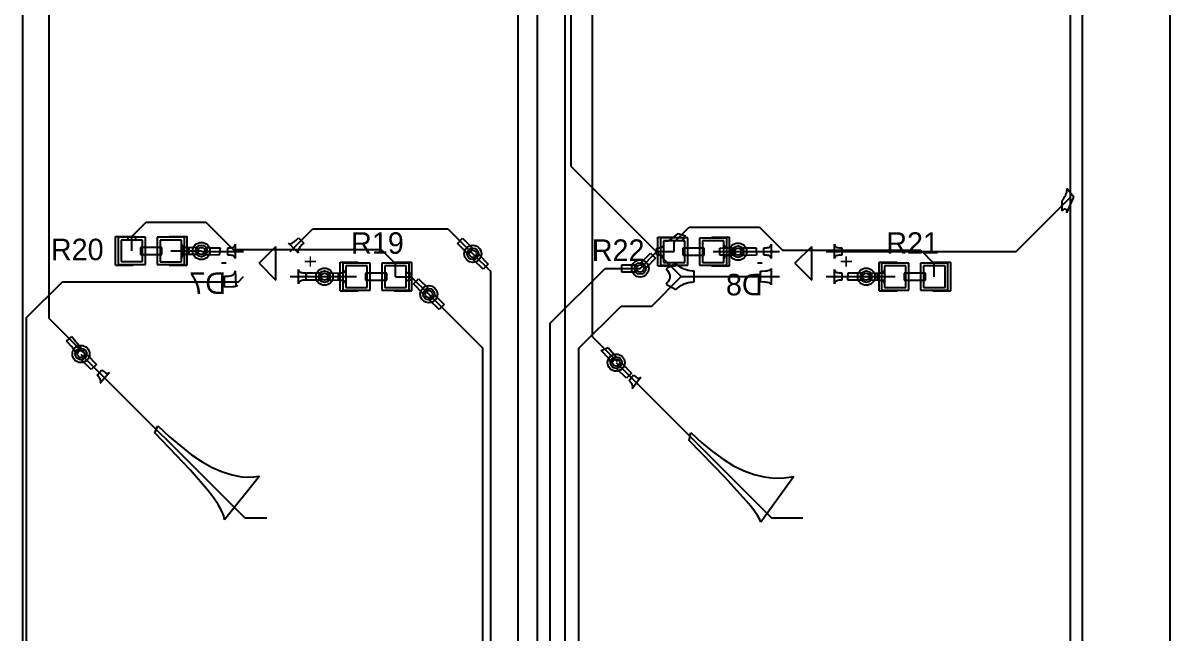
# Model space of a CAD drawing. Extents: x 44 to 130, y 28 to 128.
# Drawn here: x 89.78 to 130.45, y 83.11 to 104.74 of the extents above; entities that cross this region are included whole.
import ezdxf

# ---------------------------------------------------------------- set-up
doc = ezdxf.new("R2010")
doc.units = 0
doc.layers.get('0').update_dxf_attribs({"linetype": 'CONTINUOUS'})
for name, color, linetype in [('BOTTOMLAYER', 5, 'CONTINUOUS'), ('BOTTOMOVERLAY', 54, 'CONTINUOUS'), ('BOTTOMSOLDER', 6, 'CONTINUOUS'), ('KEEPOUTLAYER', 6, 'CONTINUOUS'), ('MULTILAYER', 9, 'CONTINUOUS'), ('TOPLAYER', 1, 'CONTINUOUS'), ('TOPOVERLAY', 2, 'CONTINUOUS'), ('TOPPASTE', 8, 'CONTINUOUS'), ('TOPSOLDER', 216, 'CONTINUOUS')]:
    doc.layers.add(name, color=color, linetype=linetype)

# ---------------------------------------------------------------- blocks, each defined once
blk = doc.blocks.new('LED_B_17')
at = {"layer": 'BOTTOMOVERLAY'}
for p, q in [((0.0254, 0.2794), (-0.5715, -0.3175)), ((0.0254, 0.2794), (0.6223, -0.3175)), ((-0.5715, -0.3175), (0.6223, -0.3175))]:
    blk.add_line(p, q, dxfattribs=at)
at = {"layer": 'BOTTOMOVERLAY', "text_generation_flag": 2}
for s, rotation, p in [('-', 90, (0.254, 1.651)), ('+', 180, (-0.127, -1.27))]:
    blk.add_text(s, height=0.5588, rotation=rotation, dxfattribs=at).set_placement(p)
blk = doc.blocks.new('LED_B_18')
at = {"layer": 'BOTTOMOVERLAY'}
for p, q in [((0.0254, 0.2794), (-0.5715, -0.3175)), ((0.0254, 0.2794), (0.6223, -0.3175)), ((-0.5715, -0.3175), (0.6223, -0.3175))]:
    blk.add_line(p, q, dxfattribs=at)
at = {"layer": 'BOTTOMOVERLAY', "text_generation_flag": 2}
for s, rotation, p in [('-', 90, (0.254, 1.651)), ('+', 180, (-0.127, -1.27))]:
    blk.add_text(s, height=0.5588, rotation=rotation, dxfattribs=at).set_placement(p)
blk = doc.blocks.new('0603__68')
at = {"layer": 'TOPLAYER'}
for p, q in [((-1.0668, 0.381), (-1.0668, -0.381)), ((-0.3048, 0.381), (-1.0668, 0.381)), ((-0.3048, -0.381), (-0.3048, 0.381)), ((0.3175, 0.379374), (0.3175, -0.382626)), ((1.0795, 0.379374), (0.3175, 0.379374)), ((1.0795, -0.382626), (1.0795, 0.379374)), ((-1.0668, -0.381), (-0.3048, -0.381)), ((0.3175, -0.382626), (1.0795, -0.382626))]:
    blk.add_line(p, q, dxfattribs=at)
for centre in [(-0.6858, 0), (0.6985, -0.001626)]:
    blk.add_circle(centre, 0, dxfattribs=at)
at = {"layer": 'TOPOVERLAY'}
for p, q in [((-0.635, 0.506374), (-1.27, 0.506374)), ((-1.27, 0.506374), (-1.27, -0.509626)), ((1.27, 0.506374), (0.635, 0.506374)), ((1.27, 0.506374), (1.27, -0.509626)), ((-0.380347, 0.125204), (-0.380347, -0.128796)), ((0.381653, 0.125204), (-0.380347, 0.125204)), ((0.381653, -0.128796), (0.381653, 0.125204)), ((-0.380347, -0.128796), (0.381653, -0.128796)), ((-0.635, -0.509626), (-1.27, -0.509626)), ((1.27, -0.509626), (0.635, -0.509626))]:
    blk.add_line(p, q, dxfattribs=at)
at = {"layer": 'TOPPASTE'}
for p, q in [((-1.0668, 0.381), (-1.0668, -0.381)), ((-0.3048, 0.381), (-1.0668, 0.381)), ((-0.3048, -0.381), (-0.3048, 0.381)), ((0.3175, 0.379374), (0.3175, -0.382626)), ((1.0795, 0.379374), (0.3175, 0.379374)), ((1.0795, -0.382626), (1.0795, 0.379374)), ((-1.0668, -0.381), (-0.3048, -0.381)), ((0.3175, -0.382626), (1.0795, -0.382626))]:
    blk.add_line(p, q, dxfattribs=at)
for centre in [(-0.6858, 0), (0.6985, -0.001626)]:
    blk.add_circle(centre, 0, dxfattribs=at)
at = {"layer": 'TOPSOLDER'}
for p, q in [((-1.1684, 0.4826), (-1.1684, -0.4826)), ((-0.2032, 0.4826), (-1.1684, 0.4826)), ((-0.2032, -0.4826), (-0.2032, 0.4826)), ((0.2159, 0.480974), (0.2159, -0.484226)), ((1.1811, 0.480974), (0.2159, 0.480974)), ((1.1811, -0.484226), (1.1811, 0.480974)), ((-1.1684, -0.4826), (-0.2032, -0.4826)), ((0.2159, -0.484226), (1.1811, -0.484226))]:
    blk.add_line(p, q, dxfattribs=at)
for centre in [(-0.6858, 0), (0.6985, -0.001626)]:
    blk.add_circle(centre, 0, dxfattribs=at)
blk = doc.blocks.new('0603__69')
at = {"layer": 'TOPLAYER'}
for p, q in [((-1.0668, 0.381), (-1.0668, -0.381)), ((-0.3048, 0.381), (-1.0668, 0.381)), ((-0.3048, -0.381), (-0.3048, 0.381)), ((0.3175, 0.379374), (0.3175, -0.382626)), ((1.0795, 0.379374), (0.3175, 0.379374)), ((1.0795, -0.382626), (1.0795, 0.379374)), ((-1.0668, -0.381), (-0.3048, -0.381)), ((0.3175, -0.382626), (1.0795, -0.382626))]:
    blk.add_line(p, q, dxfattribs=at)
for centre in [(-0.6858, 0), (0.6985, -0.001626)]:
    blk.add_circle(centre, 0, dxfattribs=at)
at = {"layer": 'TOPOVERLAY'}
for p, q in [((-1.27, 0.506374), (-0.635, 0.506374)), ((-1.27, -0.509626), (-1.27, 0.506374)), ((0.635, 0.506374), (1.27, 0.506374)), ((1.27, -0.509626), (1.27, 0.506374)), ((-0.380378, 0.125174), (-0.380378, -0.128826)), ((0.381622, 0.125174), (-0.380378, 0.125174)), ((0.381622, -0.128826), (0.381622, 0.125174)), ((-0.380378, -0.128826), (0.381622, -0.128826)), ((-1.27, -0.509626), (-0.635, -0.509626)), ((0.635, -0.509626), (1.27, -0.509626))]:
    blk.add_line(p, q, dxfattribs=at)
at = {"layer": 'TOPPASTE'}
for p, q in [((-1.0668, 0.381), (-1.0668, -0.381)), ((-0.3048, 0.381), (-1.0668, 0.381)), ((-0.3048, -0.381), (-0.3048, 0.381)), ((0.3175, 0.379374), (0.3175, -0.382626)), ((1.0795, 0.379374), (0.3175, 0.379374)), ((1.0795, -0.382626), (1.0795, 0.379374)), ((-1.0668, -0.381), (-0.3048, -0.381)), ((0.3175, -0.382626), (1.0795, -0.382626))]:
    blk.add_line(p, q, dxfattribs=at)
for centre in [(-0.6858, 0), (0.6985, -0.001626)]:
    blk.add_circle(centre, 0, dxfattribs=at)
at = {"layer": 'TOPSOLDER'}
for p, q in [((-1.1684, 0.4826), (-1.1684, -0.4826)), ((-0.2032, 0.4826), (-1.1684, 0.4826)), ((-0.2032, -0.4826), (-0.2032, 0.4826)), ((0.2159, 0.480974), (0.2159, -0.484226)), ((1.1811, 0.480974), (0.2159, 0.480974)), ((1.1811, -0.484226), (1.1811, 0.480974)), ((-1.1684, -0.4826), (-0.2032, -0.4826)), ((0.2159, -0.484226), (1.1811, -0.484226))]:
    blk.add_line(p, q, dxfattribs=at)
for centre in [(-0.6858, 0), (0.6985, -0.001626)]:
    blk.add_circle(centre, 0, dxfattribs=at)
blk = doc.blocks.new('0603__70')
at = {"layer": 'TOPLAYER'}
for p, q in [((-1.0668, 0.381), (-1.0668, -0.381)), ((-0.3048, 0.381), (-1.0668, 0.381)), ((-0.3048, -0.381), (-0.3048, 0.381)), ((0.3175, 0.379374), (0.3175, -0.382626)), ((1.0795, 0.379374), (0.3175, 0.379374)), ((1.0795, -0.382626), (1.0795, 0.379374)), ((-1.0668, -0.381), (-0.3048, -0.381)), ((0.3175, -0.382626), (1.0795, -0.382626))]:
    blk.add_line(p, q, dxfattribs=at)
for centre in [(-0.6858, 0), (0.6985, -0.001626)]:
    blk.add_circle(centre, 0, dxfattribs=at)
at = {"layer": 'TOPOVERLAY'}
for p, q in [((-0.635, 0.506374), (-1.27, 0.506374)), ((-1.27, 0.506374), (-1.27, -0.509626)), ((1.27, 0.506374), (0.635, 0.506374)), ((1.27, 0.506374), (1.27, -0.509626)), ((-0.380383, 0.125377), (-0.380383, -0.128623)), ((0.381617, 0.125377), (-0.380383, 0.125377)), ((0.381617, -0.128623), (0.381617, 0.125377)), ((-0.380383, -0.128623), (0.381617, -0.128623)), ((-0.635, -0.509626), (-1.27, -0.509626)), ((1.27, -0.509626), (0.635, -0.509626))]:
    blk.add_line(p, q, dxfattribs=at)
at = {"layer": 'TOPPASTE'}
for p, q in [((-1.0668, 0.381), (-1.0668, -0.381)), ((-0.3048, 0.381), (-1.0668, 0.381)), ((-0.3048, -0.381), (-0.3048, 0.381)), ((0.3175, 0.379374), (0.3175, -0.382626)), ((1.0795, 0.379374), (0.3175, 0.379374)), ((1.0795, -0.382626), (1.0795, 0.379374)), ((-1.0668, -0.381), (-0.3048, -0.381)), ((0.3175, -0.382626), (1.0795, -0.382626))]:
    blk.add_line(p, q, dxfattribs=at)
for centre in [(-0.6858, 0), (0.6985, -0.001626)]:
    blk.add_circle(centre, 0, dxfattribs=at)
at = {"layer": 'TOPSOLDER'}
for p, q in [((-1.1684, 0.4826), (-1.1684, -0.4826)), ((-0.2032, 0.4826), (-1.1684, 0.4826)), ((-0.2032, -0.4826), (-0.2032, 0.4826)), ((0.2159, 0.480974), (0.2159, -0.484226)), ((1.1811, 0.480974), (0.2159, 0.480974)), ((1.1811, -0.484226), (1.1811, 0.480974)), ((-1.1684, -0.4826), (-0.2032, -0.4826)), ((0.2159, -0.484226), (1.1811, -0.484226))]:
    blk.add_line(p, q, dxfattribs=at)
for centre in [(-0.6858, 0), (0.6985, -0.001626)]:
    blk.add_circle(centre, 0, dxfattribs=at)
blk = doc.blocks.new('0603__71')
at = {"layer": 'TOPLAYER'}
for p, q in [((-1.0668, 0.381), (-1.0668, -0.381)), ((-0.3048, 0.381), (-1.0668, 0.381)), ((-0.3048, -0.381), (-0.3048, 0.381)), ((0.3175, 0.379374), (0.3175, -0.382626)), ((1.0795, 0.379374), (0.3175, 0.379374)), ((1.0795, -0.382626), (1.0795, 0.379374)), ((-1.0668, -0.381), (-0.3048, -0.381)), ((0.3175, -0.382626), (1.0795, -0.382626))]:
    blk.add_line(p, q, dxfattribs=at)
for centre in [(-0.6858, 0), (0.6985, -0.001626)]:
    blk.add_circle(centre, 0, dxfattribs=at)
at = {"layer": 'TOPOVERLAY'}
for p, q in [((-1.27, 0.506374), (-0.635, 0.506374)), ((-1.27, -0.509626), (-1.27, 0.506374)), ((0.635, 0.506374), (1.27, 0.506374)), ((1.27, -0.509626), (1.27, 0.506374)), ((-0.380078, 0.125296), (-0.380078, -0.128704)), ((0.381922, 0.125296), (-0.380078, 0.125296)), ((0.381922, -0.128704), (0.381922, 0.125296)), ((-0.380078, -0.128704), (0.381922, -0.128704)), ((-1.27, -0.509626), (-0.635, -0.509626)), ((0.635, -0.509626), (1.27, -0.509626))]:
    blk.add_line(p, q, dxfattribs=at)
at = {"layer": 'TOPPASTE'}
for p, q in [((-1.0668, 0.381), (-1.0668, -0.381)), ((-0.3048, 0.381), (-1.0668, 0.381)), ((-0.3048, -0.381), (-0.3048, 0.381)), ((0.3175, 0.379374), (0.3175, -0.382626)), ((1.0795, 0.379374), (0.3175, 0.379374)), ((1.0795, -0.382626), (1.0795, 0.379374)), ((-1.0668, -0.381), (-0.3048, -0.381)), ((0.3175, -0.382626), (1.0795, -0.382626))]:
    blk.add_line(p, q, dxfattribs=at)
for centre in [(-0.6858, 0), (0.6985, -0.001626)]:
    blk.add_circle(centre, 0, dxfattribs=at)
at = {"layer": 'TOPSOLDER'}
for p, q in [((-1.1684, 0.4826), (-1.1684, -0.4826)), ((-0.2032, 0.4826), (-1.1684, 0.4826)), ((-0.2032, -0.4826), (-0.2032, 0.4826)), ((0.2159, 0.480974), (0.2159, -0.484226)), ((1.1811, 0.480974), (0.2159, 0.480974)), ((1.1811, -0.484226), (1.1811, 0.480974)), ((-1.1684, -0.4826), (-0.2032, -0.4826)), ((0.2159, -0.484226), (1.1811, -0.484226))]:
    blk.add_line(p, q, dxfattribs=at)
for centre in [(-0.6858, 0), (0.6985, -0.001626)]:
    blk.add_circle(centre, 0, dxfattribs=at)

msp = doc.modelspace()

# ---------------------------------------------------------------- linework, layer by layer
at = {"layer": 'BOTTOMLAYER'}
for p, q in [((109.212601, 99.659999), (109.212601, 113.7523)), ((107.333001, 43.475199), (107.333001, 109.972399)), ((126.916401, 98.567799), (126.916401, 109.743799)), ((109.212601, 99.659999), (113.120302, 95.752298)), ((126.787605, 98.824349), (126.782218, 98.775779)), ((126.789401, 98.874405), (126.787605, 98.824349)), ((127.043401, 98.567799), (126.789401, 98.874405)), ((124.9899, 96.641298), (126.916401, 98.567799)), ((126.64392, 98.477464), (126.609795, 98.440799)), ((126.609795, 98.440799), (126.609795, 98.081589)), ((126.674453, 98.515617), (126.64392, 98.477464)), ((126.701395, 98.555256), (126.674453, 98.515617)), ((126.724743, 98.596386), (126.701395, 98.555256)), ((126.744499, 98.639003), (126.724743, 98.596386)), ((126.760663, 98.683107), (126.744499, 98.639003)), ((126.773236, 98.7287), (126.760663, 98.683107)), ((126.782218, 98.775779), (126.773236, 98.7287)), ((126.789401, 98.007193), (127.043401, 98.567799)), ((126.916401, 81.702199), (126.916401, 98.567799)), ((127.043401, 98.567799), (127.043401, 98.567799)), ((127.043401, 98.567799), (127.043401, 98.567799)), ((127.043401, 98.567799), (127.043401, 98.567799)), ((127.043401, 98.567799), (127.043401, 98.567799)), ((127.043401, 98.567799), (127.043401, 98.567799)), ((127.043401, 98.567799), (127.043401, 98.567799)), ((127.043401, 98.567799), (127.043401, 98.567799)), ((127.043401, 98.567799), (127.043401, 98.567799)), ((127.043401, 98.567799), (127.043401, 98.567799)), ((127.043401, 98.567799), (127.043401, 98.567799)), ((126.609795, 98.081589), (126.64392, 98.113174)), ((126.64392, 98.113174), (126.674453, 98.136085)), ((126.674453, 98.136085), (126.701395, 98.150327)), ((126.701395, 98.150327), (126.724743, 98.155895)), ((126.724743, 98.155895), (126.744499, 98.152793)), ((126.744499, 98.152793), (126.760663, 98.141018)), ((126.760663, 98.141018), (126.773236, 98.120568)), ((126.773236, 98.120568), (126.782218, 98.09145)), ((126.782218, 98.09145), (126.787605, 98.053657)), ((126.787605, 98.053657), (126.789401, 98.007193)), ((99.255501, 96.641298), (100.064402, 97.450199)), ((100.064402, 97.450199), (104.843801, 97.450199)), ((104.843801, 97.450199), (105.732801, 96.561199)), ((97.215841, 96.788618), (97.244116, 96.800048)), ((97.244116, 96.800048), (97.26725, 96.814018)), ((97.26725, 96.814018), (97.285244, 96.830528)), ((97.285244, 96.830528), (97.298096, 96.849578)), ((97.298096, 96.849578), (97.305807, 96.871168)), ((97.305807, 96.871168), (97.308378, 96.895298)), ((97.308378, 96.895298), (97.308378, 96.387298)), ((99.551625, 96.58126), (99.195463, 96.937421)), ((99.195463, 96.937421), (99.214945, 96.923357)), ((99.214945, 96.923357), (99.238079, 96.916479)), ((99.238079, 96.916479), (99.264869, 96.916784)), ((99.264869, 96.916784), (99.295311, 96.924271)), ((99.295311, 96.924271), (99.329405, 96.938945)), ((99.329405, 96.938945), (99.367152, 96.960802)), ((99.367152, 96.960802), (99.408552, 96.989844)), ((99.408552, 96.989844), (99.453606, 97.02607)), ((99.453606, 97.02607), (99.554673, 97.120075)), ((99.554673, 97.120075), (99.734279, 96.940469)), ((99.604048, 96.794348), (99.575005, 96.752948)), ((99.683684, 96.888109), (99.604048, 96.794348)), ((99.734279, 96.940469), (99.683684, 96.888109)), ((105.185992, 96.928402), (105.365598, 97.108007)), ((105.516596, 96.59301), (105.185992, 96.928402)), ((105.365598, 97.108007), (105.717282, 96.763807)), ((116.215841, 96.788618), (116.244116, 96.800048)), ((116.244116, 96.800048), (116.26725, 96.814018)), ((116.26725, 96.814018), (116.285244, 96.830528)), ((116.285244, 96.830528), (116.298096, 96.849578)), ((116.298096, 96.849578), (116.305808, 96.871168)), ((116.305808, 96.871168), (116.308378, 96.895298)), ((116.308378, 96.895298), (116.308378, 96.387298)), ((118.551625, 96.387298), (118.551625, 96.895298)), ((118.551625, 96.895298), (118.554195, 96.871168)), ((118.554195, 96.871168), (118.561907, 96.849578)), ((118.561907, 96.849578), (118.574759, 96.830528)), ((118.574759, 96.830528), (118.592752, 96.814018)), ((118.592752, 96.814018), (118.615887, 96.800048)), ((118.615887, 96.800048), (118.644162, 96.788618)), ((96.127702, 96.641298), (97.604501, 96.641298)), ((96.258096, 96.524392), (96.265723, 96.789077)), ((96.735928, 96.514298), (96.258096, 96.524392)), ((96.265723, 96.789077), (96.273777, 96.785128)), ((96.273777, 96.785128), (96.291207, 96.781597)), ((96.291207, 96.781597), (96.318012, 96.778481)), ((96.318012, 96.778481), (96.399751, 96.773492)), ((96.399751, 96.773492), (96.768176, 96.768298)), ((96.768176, 96.768298), (96.735928, 96.514298)), ((97.05133, 96.768298), (97.100169, 96.769568)), ((97.05133, 96.514298), (97.05133, 96.768298)), ((97.100169, 96.513028), (97.05133, 96.514298)), ((97.100169, 96.769568), (97.143867, 96.773378)), ((97.143867, 96.509218), (97.100169, 96.513028)), ((97.143867, 96.773378), (97.182424, 96.779728)), ((97.182424, 96.502868), (97.143867, 96.509218)), ((97.182424, 96.779728), (97.215841, 96.788618)), ((97.215841, 96.493978), (97.182424, 96.502868)), ((97.244116, 96.482548), (97.215841, 96.493978)), ((97.26725, 96.468578), (97.244116, 96.482548)), ((97.285244, 96.452068), (97.26725, 96.468578)), ((97.298096, 96.433018), (97.285244, 96.452068)), ((97.305807, 96.411428), (97.298096, 96.433018)), ((97.308378, 96.387298), (97.305807, 96.411428)), ((99.530987, 96.650665), (99.530682, 96.623876)), ((99.530682, 96.623876), (99.537561, 96.600742)), ((99.538475, 96.681107), (99.530987, 96.650665)), ((99.537561, 96.600742), (99.551625, 96.58126)), ((99.553149, 96.715202), (99.538475, 96.681107)), ((99.575005, 96.752948), (99.553149, 96.715202)), ((105.526848, 96.581486), (105.516596, 96.59301)), ((105.530193, 96.576718), (105.526848, 96.581486)), ((105.717282, 96.763807), (105.530193, 96.576718)), ((115.137951, 96.641298), (116.604501, 96.641298)), ((115.287712, 96.504714), (115.285596, 96.769298)), ((115.285596, 96.769298), (115.774145, 96.768298)), ((115.782999, 96.514298), (115.287712, 96.504714)), ((115.774145, 96.768298), (115.782999, 96.514298)), ((116.05133, 96.768298), (116.100169, 96.769568)), ((116.05133, 96.514298), (116.05133, 96.768298)), ((116.100169, 96.513028), (116.05133, 96.514298)), ((116.100169, 96.769568), (116.143867, 96.773378)), ((116.143867, 96.509218), (116.100169, 96.513028)), ((116.143867, 96.773378), (116.182424, 96.779728)), ((116.182424, 96.502868), (116.143867, 96.509218)), ((116.182424, 96.779728), (116.215841, 96.788618)), ((116.215841, 96.493978), (116.182424, 96.502868)), ((116.244116, 96.482548), (116.215841, 96.493978)), ((116.26725, 96.468578), (116.244116, 96.482548)), ((116.285244, 96.452068), (116.26725, 96.468578)), ((116.298096, 96.433018), (116.285244, 96.452068)), ((116.305808, 96.411428), (116.298096, 96.433018)), ((116.308378, 96.387298), (116.305808, 96.411428)), ((118.255501, 96.641298), (124.9899, 96.641298)), ((118.554195, 96.411428), (118.551625, 96.387298)), ((118.561907, 96.433018), (118.554195, 96.411428)), ((118.574759, 96.452068), (118.561907, 96.433018)), ((118.592752, 96.468578), (118.574759, 96.452068)), ((118.615887, 96.482548), (118.592752, 96.468578)), ((118.644162, 96.493978), (118.615887, 96.482548)), ((118.644162, 96.788618), (118.677578, 96.779728)), ((118.677578, 96.502868), (118.644162, 96.493978)), ((118.677578, 96.779728), (118.716135, 96.773378)), ((118.716135, 96.509218), (118.677578, 96.502868)), ((118.716135, 96.773378), (118.759834, 96.769568)), ((118.759834, 96.513028), (118.716135, 96.509218)), ((118.759834, 96.769568), (118.808673, 96.768298)), ((118.808673, 96.514298), (118.759834, 96.513028)), ((118.808673, 96.768298), (118.808673, 96.514298)), ((99.551625, 95.498298), (99.551625, 96.006298)), ((99.551625, 96.006298), (99.554195, 95.982168)), ((99.554195, 95.982168), (99.561907, 95.960578)), ((108.476001, 94.097399), (110.419101, 96.040499)), ((110.419101, 96.040499), (111.663701, 96.040499)), ((111.017398, 96.167499), (111.509459, 96.172787)), ((111.017398, 95.913499), (111.017398, 96.167499)), ((111.509459, 96.172787), (111.509459, 95.908211)), ((112.929802, 96.212205), (112.581487, 96.021705)), ((112.581487, 96.021705), (112.62998, 95.967824)), ((112.984801, 96.161017), (112.929802, 96.212205)), ((113.042029, 96.115218), (112.984801, 96.161017)), ((113.101491, 96.074807), (113.042029, 96.115218)), ((113.163182, 96.039785), (113.101491, 96.074807)), ((113.227109, 96.010151), (113.163182, 96.039785)), ((113.293263, 95.985904), (113.227109, 96.010151)), ((113.361653, 95.967045), (113.293263, 95.985904)), ((116.195749, 95.967829), (116.23164, 95.978843)), ((116.23164, 95.978843), (116.261396, 95.99186)), ((116.261396, 95.99186), (116.28502, 96.006879)), ((116.28502, 96.006879), (116.302513, 96.0239)), ((116.302513, 96.0239), (116.313875, 96.042924)), ((116.313875, 96.042924), (116.313875, 95.461671)), ((118.551625, 95.498298), (118.551625, 96.006298)), ((118.551625, 96.006298), (118.554195, 95.982168)), ((118.554195, 95.982168), (118.561907, 95.960578)), ((96.92433, 95.761099), (96.999097, 95.763004)), ((96.92433, 95.380099), (96.92433, 95.761099)), ((96.999097, 95.763004), (97.065782, 95.768719)), ((97.065782, 95.768719), (97.124388, 95.778244)), ((97.124388, 95.778244), (97.174914, 95.791579)), ((97.174914, 95.791579), (97.217357, 95.808724)), ((97.217357, 95.808724), (97.251723, 95.829679)), ((97.251723, 95.829679), (97.278007, 95.854444)), ((97.278007, 95.854444), (97.296211, 95.883019)), ((97.296211, 95.883019), (97.306336, 95.915404)), ((97.306336, 95.915404), (97.308378, 95.951599)), ((97.308378, 95.951599), (97.334502, 95.453126)), ((97.422802, 95.570599), (97.604501, 95.752298)), ((99.255501, 95.752298), (100.471102, 95.752298)), ((99.561907, 95.960578), (99.574759, 95.941528)), ((99.574759, 95.941528), (99.592752, 95.925018)), ((99.592752, 95.579578), (99.574759, 95.563068)), ((99.592752, 95.925018), (99.615887, 95.911048)), ((99.615887, 95.593548), (99.592752, 95.579578)), ((99.615887, 95.911048), (99.644162, 95.899618)), ((99.644162, 95.604978), (99.615887, 95.593548)), ((99.644162, 95.899618), (99.677578, 95.890728)), ((99.677578, 95.613868), (99.644162, 95.604978)), ((99.677578, 95.890728), (99.716135, 95.884378)), ((99.716135, 95.620218), (99.677578, 95.613868)), ((99.716135, 95.884378), (99.759833, 95.880568)), ((99.759833, 95.624028), (99.716135, 95.620218)), ((99.759833, 95.880568), (99.808673, 95.879298)), ((99.808673, 95.625298), (99.759833, 95.624028)), ((99.808673, 95.879298), (99.808673, 95.625298)), ((99.825279, 95.625298), (99.828919, 95.879298)), ((100.138184, 95.62417), (99.825279, 95.625298)), ((99.828919, 95.879298), (100.319573, 95.882821)), ((100.297041, 95.620782), (100.138184, 95.62417)), ((100.312685, 95.619583), (100.297041, 95.620782)), ((100.318702, 95.618242), (100.312685, 95.619583)), ((100.319573, 95.882821), (100.318702, 95.618242)), ((111.488327, 95.910116), (111.017398, 95.913499)), ((111.503724, 95.909216), (111.488327, 95.910116)), ((111.509459, 95.908211), (111.503724, 95.909216)), ((112.075003, 94.706999), (113.120302, 95.752298)), ((112.62998, 95.967824), (112.667697, 95.913943)), ((112.667697, 95.590652), (112.62998, 95.536771)), ((112.667697, 95.913943), (112.694639, 95.86006)), ((112.694639, 95.644536), (112.667697, 95.590652)), ((112.694639, 95.86006), (112.710803, 95.806179)), ((112.710803, 95.698417), (112.694639, 95.644536)), ((112.710803, 95.806179), (112.716191, 95.752298)), ((112.716191, 95.752298), (112.710803, 95.698417)), ((113.120302, 95.752298), (116.604501, 95.752298)), ((113.432272, 95.953575), (113.361653, 95.967045)), ((113.505125, 95.945493), (113.432272, 95.953575)), ((113.58021, 95.942798), (113.505125, 95.945493)), ((113.58021, 95.561798), (113.58021, 95.942798)), ((115.92433, 95.942798), (115.990878, 95.943798)), ((115.92433, 95.561798), (115.92433, 95.942798)), ((115.990878, 95.943798), (116.105577, 95.95181)), ((116.105577, 95.95181), (116.15373, 95.958817)), ((116.15373, 95.958817), (116.195749, 95.967829)), ((118.255501, 95.752298), (118.257775, 95.750024)), ((118.255501, 95.752298), (119.676753, 95.752298)), ((118.561907, 95.960578), (118.574759, 95.941528)), ((118.574759, 95.941528), (118.592752, 95.925018)), ((118.592752, 95.579578), (118.574759, 95.563068)), ((118.592752, 95.925018), (118.615887, 95.911048)), ((118.615887, 95.593548), (118.592752, 95.579578)), ((118.615887, 95.911048), (118.644162, 95.899618)), ((118.644162, 95.604978), (118.615887, 95.593548)), ((118.644162, 95.899618), (118.677578, 95.890728)), ((118.677578, 95.613868), (118.644162, 95.604978)), ((118.677578, 95.890728), (118.716135, 95.884378)), ((118.716135, 95.620218), (118.677578, 95.613868)), ((118.716135, 95.884378), (118.759834, 95.880568)), ((118.759834, 95.624028), (118.716135, 95.620218)), ((118.759834, 95.880568), (118.808673, 95.879298)), ((118.808673, 95.625298), (118.759834, 95.624028)), ((118.808673, 95.879298), (118.808673, 95.625298)), ((119.03093, 95.625298), (119.03457, 95.879298)), ((119.343835, 95.62417), (119.03093, 95.625298)), ((119.03457, 95.879298), (119.525224, 95.882821)), ((119.502692, 95.620782), (119.343835, 95.62417)), ((119.518336, 95.619583), (119.502692, 95.620782)), ((119.524353, 95.618242), (119.518336, 95.619583)), ((119.525224, 95.882821), (119.524353, 95.618242)), ((89.908601, 94.300599), (91.178601, 95.570599)), ((91.178601, 95.570599), (97.422802, 95.570599)), ((97.207563, 95.386672), (96.92433, 95.380099)), ((97.271462, 95.391783), (97.207563, 95.386672)), ((97.320108, 95.398356), (97.271462, 95.391783)), ((97.353496, 95.406388), (97.320108, 95.398356)), ((97.334502, 95.453126), (97.362134, 95.43925)), ((97.371632, 95.415882), (97.353496, 95.406388)), ((97.362134, 95.43925), (97.374509, 95.426837)), ((97.374509, 95.426837), (97.371632, 95.415882)), ((99.554195, 95.522428), (99.551625, 95.498298)), ((99.561907, 95.544018), (99.554195, 95.522428)), ((99.574759, 95.563068), (99.561907, 95.544018)), ((112.62998, 95.536771), (112.581487, 95.48289)), ((112.581487, 95.48289), (112.929802, 95.29239)), ((112.929802, 95.29239), (112.984801, 95.343579)), ((112.984801, 95.343579), (113.042029, 95.389377)), ((113.042029, 95.389377), (113.101491, 95.429789)), ((113.101491, 95.429789), (113.163182, 95.46481)), ((113.163182, 95.46481), (113.227109, 95.494445)), ((113.227109, 95.494445), (113.293263, 95.518691)), ((113.293263, 95.518691), (113.361653, 95.537551)), ((113.361653, 95.537551), (113.432272, 95.55102)), ((113.432272, 95.55102), (113.505125, 95.559103)), ((113.505125, 95.559103), (113.58021, 95.561798)), ((116.051294, 95.557792), (115.92433, 95.561798)), ((116.105577, 95.552786), (116.051294, 95.557792)), ((116.15373, 95.545778), (116.105577, 95.552786)), ((116.195749, 95.536766), (116.15373, 95.545778)), ((116.23164, 95.525753), (116.195749, 95.536766)), ((116.261396, 95.512735), (116.23164, 95.525753)), ((116.28502, 95.497716), (116.261396, 95.512735)), ((116.302513, 95.480695), (116.28502, 95.497716)), ((116.313875, 95.461671), (116.302513, 95.480695)), ((118.554195, 95.522428), (118.551625, 95.498298)), ((118.561907, 95.544018), (118.554195, 95.522428)), ((118.574759, 95.563068), (118.561907, 95.544018)), ((104.170701, 95.126099), (106.088401, 93.208399)), ((104.18622, 94.923491), (104.373309, 95.110579)), ((104.537904, 94.57929), (104.18622, 94.923491)), ((104.373309, 95.110579), (104.376654, 95.105812)), ((104.376654, 95.105812), (104.386906, 95.094288)), ((104.386906, 95.094288), (104.71751, 94.758896)), ((104.71751, 94.758896), (104.537904, 94.57929)), ((109.492001, 93.208399), (110.990601, 94.706999)), ((110.990601, 94.706999), (112.075003, 94.706999)), ((89.908601, 77.739799), (89.908601, 94.300599)), ((108.476001, 43.881599), (108.476001, 94.097399)), ((106.088401, 42.713199), (106.088401, 93.208399)), ((109.492001, 81.498999), (109.492001, 93.208399)), ((91.839001, 93.005199), (97.647402, 87.196798)), ((91.85452, 92.802591), (92.041609, 92.989679)), ((92.206204, 92.45839), (91.85452, 92.802591)), ((92.041609, 92.989679), (92.044954, 92.984912)), ((92.044954, 92.984912), (92.055206, 92.973388)), ((92.055206, 92.973388), (92.38581, 92.637996)), ((92.38581, 92.637996), (92.206204, 92.45839)), ((92.409769, 92.254827), (92.579289, 92.444517)), ((92.849987, 92.353183), (92.516571, 91.96914)), ((92.579289, 92.444517), (92.615718, 92.409881)), ((92.615718, 92.409881), (92.650066, 92.380913)), ((92.650066, 92.380913), (92.682337, 92.357613)), ((92.682337, 92.357613), (92.712525, 92.339978)), ((92.712525, 92.339978), (92.740635, 92.328012)), ((92.740635, 92.328012), (92.766665, 92.32171)), ((92.766665, 92.32171), (92.790615, 92.321078)), ((92.790615, 92.321078), (92.812486, 92.326112)), ((92.812486, 92.326112), (92.832276, 92.336813)), ((92.832276, 92.336813), (92.849987, 92.353183)), ((110.812801, 92.700399), (116.316402, 87.196798)), ((110.82832, 92.497791), (111.015409, 92.684879)), ((111.180004, 92.15359), (110.82832, 92.497791)), ((111.015409, 92.684879), (111.018754, 92.680112)), ((111.018754, 92.680112), (111.029006, 92.668588)), ((111.029006, 92.668588), (111.35961, 92.333196)), ((111.35961, 92.333196), (111.180004, 92.15359)), ((92.445025, 92.217781), (92.409769, 92.254827)), ((92.474819, 92.18262), (92.445025, 92.217781)), ((92.499152, 92.149343), (92.474819, 92.18262)), ((92.518024, 92.117949), (92.499152, 92.149343)), ((92.516571, 91.96914), (92.530465, 91.989232)), ((92.531435, 92.088439), (92.518024, 92.117949)), ((92.530465, 91.989232), (92.538901, 92.011208)), ((92.539386, 92.060812), (92.531435, 92.088439)), ((92.538901, 92.011208), (92.541872, 92.035069)), ((92.541872, 92.035069), (92.539386, 92.060812)), ((111.271644, 92.061952), (111.423082, 92.269724)), ((111.306247, 92.025564), (111.271644, 92.061952)), ((111.335589, 91.99087), (111.306247, 92.025564)), ((111.359673, 91.957863), (111.335589, 91.99087)), ((111.378502, 91.926547), (111.359673, 91.957863)), ((111.392071, 91.896923), (111.378502, 91.926547)), ((111.689721, 92.182932), (111.38104, 91.774145)), ((111.423082, 92.269724), (111.459815, 92.234789)), ((111.459815, 92.234789), (111.494311, 92.205688)), ((111.494311, 92.205688), (111.526569, 92.182422)), ((111.526569, 92.182422), (111.556589, 92.164992)), ((111.556589, 92.164992), (111.584372, 92.153395)), ((111.584372, 92.153395), (111.609916, 92.147634)), ((111.609916, 92.147634), (111.633224, 92.147705)), ((111.633224, 92.147705), (111.654293, 92.153613)), ((111.654293, 92.153613), (111.673124, 92.165355)), ((111.673124, 92.165355), (111.689721, 92.182932)), ((111.38104, 91.774145), (111.393762, 91.795321)), ((111.400379, 91.868986), (111.392071, 91.896923)), ((111.393762, 91.795321), (111.401225, 91.818186)), ((111.403432, 91.84274), (111.400379, 91.868986)), ((111.401225, 91.818186), (111.403432, 91.84274)), ((94.458043, 90.206551), (94.566014, 90.457792)), ((94.566014, 90.457792), (94.972655, 90.069314)), ((95.707746, 88.902598), (94.458043, 90.206551)), ((94.972655, 90.069314), (95.754894, 89.432394)), ((113.39704, 89.936556), (113.465102, 90.227704)), ((114.675369, 88.626145), (113.39704, 89.936556)), ((113.465102, 90.227704), (113.850326, 89.86328)), ((113.850326, 89.86328), (114.230955, 89.545053)), ((114.230955, 89.545053), (114.606987, 89.273027)), ((95.754894, 89.432394), (96.130491, 89.183952)), ((96.130491, 89.183952), (96.495743, 88.982187)), ((114.606987, 89.273027), (114.978424, 89.047196)), ((96.299132, 88.214769), (95.707746, 88.902598)), ((96.495743, 88.982187), (96.850645, 88.827097)), ((96.850645, 88.827097), (97.195198, 88.718687)), ((98.166776, 88.673521), (96.931472, 87.130352)), ((97.195198, 88.718687), (97.529406, 88.656955)), ((97.853264, 88.6419), (98.166776, 88.673521)), ((114.978424, 89.047196), (115.345261, 88.867564)), ((115.345261, 88.867564), (115.707505, 88.73413)), ((115.707505, 88.73413), (116.06515, 88.646897)), ((117.110513, 88.662378), (115.938348, 87.038787)), ((116.766655, 88.611019), (117.110513, 88.662378)), ((97.529406, 88.656955), (97.853264, 88.6419)), ((115.511466, 87.693802), (114.675369, 88.626145)), ((116.06515, 88.646897), (116.4182, 88.605858)), ((116.4182, 88.605858), (116.766655, 88.611019)), ((96.522301, 87.925298), (96.299132, 88.214769)), ((96.697119, 87.672118), (96.522301, 87.925298)), ((96.823586, 87.455235), (96.697119, 87.672118)), ((96.901706, 87.274646), (96.823586, 87.455235)), ((115.691892, 87.467039), (115.511466, 87.693802)), ((115.82318, 87.282279), (115.691892, 87.467039)), ((96.931472, 87.130352), (96.901706, 87.274646)), ((97.647402, 87.196798), (98.430001, 87.196798)), ((115.905333, 87.139529), (115.82318, 87.282279)), ((115.938348, 87.038787), (115.905333, 87.139529)), ((116.316402, 87.196798), (117.430001, 87.196798))]:
    msp.add_line(p, q, dxfattribs=at)
for centre, radius in [((96.107827, 96.661173), 0.2032), ((115.132427, 96.635773), 0.2032), ((96.107827, 96.661173), 0.127), ((105.732801, 96.561199), 0.2032), ((105.732801, 96.561199), 0.127), ((115.132427, 96.635773), 0.127), ((111.663701, 96.040499), 0.2032), ((111.663701, 96.040499), 0.127), ((100.473375, 95.750024), 0.2032), ((100.473375, 95.750024), 0.127), ((119.679027, 95.750024), 0.2032), ((119.679027, 95.750024), 0.127), ((104.170701, 95.126099), 0.2032), ((104.170701, 95.126099), 0.127), ((91.839001, 93.005199), 0.2032), ((91.839001, 93.005199), 0.127), ((110.812801, 92.700399), 0.2032), ((110.812801, 92.700399), 0.127)]:
    msp.add_circle(centre, radius, dxfattribs=at)
at = {"layer": 'BOTTOMSOLDER'}
for centre, radius in [((96.107827, 96.661173), 0.3048), ((105.732801, 96.561199), 0.3048), ((115.132427, 96.635773), 0.3048), ((96.107827, 96.661173), 0.127), ((105.732801, 96.561199), 0.127), ((115.132427, 96.635773), 0.127), ((100.473375, 95.750024), 0.3048), ((111.663701, 96.040499), 0.3048), ((111.663701, 96.040499), 0.127), ((119.679027, 95.750024), 0.3048), ((100.473375, 95.750024), 0.127), ((119.679027, 95.750024), 0.127), ((104.170701, 95.126099), 0.3048), ((104.170701, 95.126099), 0.127), ((91.839001, 93.005199), 0.3048), ((91.839001, 93.005199), 0.127), ((110.812801, 92.700399), 0.3048), ((110.812801, 92.700399), 0.127)]:
    msp.add_circle(centre, radius, dxfattribs=at)
at = {"layer": 'KEEPOUTLAYER'}
for p, q in [((130.450001, 100.3692), (130.450001, 120.5484)), ((130.450001, 60.010799), (130.450001, 100.3692))]:
    msp.add_line(p, q, dxfattribs=at)
at = {"layer": 'MULTILAYER'}
for centre, radius in [((96.107827, 96.661173), 0.2032), ((115.132427, 96.635773), 0.2032), ((96.107827, 96.661173), 0.127), ((105.732801, 96.561199), 0.2032), ((105.732801, 96.561199), 0.127), ((115.132427, 96.635773), 0.127), ((111.663701, 96.040499), 0.2032), ((111.663701, 96.040499), 0.127), ((100.473375, 95.750024), 0.2032), ((100.473375, 95.750024), 0.127), ((119.679027, 95.750024), 0.2032), ((119.679027, 95.750024), 0.127), ((104.170701, 95.126099), 0.2032), ((104.170701, 95.126099), 0.127), ((91.839001, 93.005199), 0.2032), ((91.839001, 93.005199), 0.127), ((110.812801, 92.700399), 0.2032), ((110.812801, 92.700399), 0.127)]:
    msp.add_circle(centre, radius, dxfattribs=at)
at = {"layer": 'TOPLAYER'}
for p, q in [((90.708698, 94.262501), (90.708698, 117.725998)), ((89.781601, 76.469799), (89.781601, 115.280999)), ((109.974601, 93.614799), (109.974601, 112.486999)), ((109.009401, 76.774599), (109.009401, 111.674199)), ((108.018801, 76.164999), (108.018801, 111.191599)), ((127.348201, 47.031199), (127.348201, 109.261199)), ((93.642401, 97.170799), (94.150401, 97.678799)), ((94.150401, 97.678799), (96.270877, 97.678799)), ((96.270877, 97.678799), (97.236077, 96.713599)), ((112.85299, 97.145884), (112.954112, 97.232881)), ((112.870201, 96.967599), (113.403601, 97.500999)), ((112.954112, 97.232881), (113.007503, 97.284507)), ((113.007503, 97.284507), (113.276911, 97.194705)), ((113.403601, 97.500999), (115.892801, 97.500999)), ((115.892801, 97.500999), (116.705601, 96.688199)), ((93.512102, 97.037451), (93.512729, 97.038785)), ((93.7727, 97.037451), (93.512102, 97.037451)), ((93.512729, 97.038785), (93.51329, 97.042785)), ((93.51329, 97.042785), (93.513783, 97.049453)), ((93.513783, 97.049453), (93.515269, 97.122793)), ((93.515269, 97.122793), (93.515401, 97.170799)), ((93.515401, 97.170799), (93.769401, 97.170799)), ((93.642401, 96.662799), (93.642401, 97.170799)), ((93.769401, 97.170799), (93.7727, 97.037451)), ((95.401354, 96.407173), (95.401354, 96.915173)), ((95.401354, 96.915173), (95.403924, 96.891043)), ((95.403924, 96.891043), (95.411635, 96.869453)), ((95.411635, 96.869453), (95.424488, 96.850403)), ((95.424488, 96.850403), (95.442481, 96.833893)), ((95.442481, 96.833893), (95.465616, 96.819923)), ((95.461524, 96.788173), (95.953585, 96.793461)), ((95.465616, 96.819923), (95.493891, 96.808493)), ((95.493891, 96.808493), (95.527307, 96.799603)), ((95.527307, 96.799603), (95.565864, 96.793253)), ((95.565864, 96.793253), (95.609562, 96.789443)), ((95.953585, 96.793461), (95.953585, 96.528885)), ((112.436811, 96.790624), (112.457956, 96.802164)), ((112.457956, 96.802164), (112.474403, 96.815801)), ((112.474403, 96.815801), (112.48615, 96.831534)), ((112.48615, 96.831534), (112.493199, 96.849367)), ((112.493199, 96.849367), (112.495548, 96.869298)), ((112.495548, 96.869298), (112.495548, 96.405499)), ((113.247902, 97.015099), (112.558492, 97.012051)), ((112.558492, 97.012051), (112.594903, 97.014916)), ((112.594903, 97.014916), (112.633201, 97.023199)), ((112.633201, 97.023199), (112.673387, 97.036903)), ((112.673387, 97.036903), (112.715457, 97.056021)), ((112.715457, 97.056021), (112.759414, 97.080558)), ((112.759414, 97.080558), (112.805261, 97.110512)), ((112.805261, 97.110512), (112.85299, 97.145884)), ((112.870201, 96.637399), (112.870201, 96.967599)), ((113.18606, 97.079758), (113.179857, 97.060001)), ((113.179857, 97.060001), (113.180259, 97.043837)), ((113.180259, 97.043837), (113.187262, 97.031264)), ((113.198867, 97.103105), (113.18606, 97.079758)), ((113.187262, 97.031264), (113.200871, 97.022282)), ((113.218277, 97.130047), (113.198867, 97.103105)), ((113.200871, 97.022282), (113.221084, 97.016895)), ((113.244292, 97.16058), (113.218277, 97.130047)), ((113.221084, 97.016895), (113.247902, 97.015099)), ((113.276911, 97.194705), (113.244292, 97.16058)), ((114.629154, 96.381773), (114.629154, 96.889773)), ((114.629154, 96.889773), (114.631724, 96.865643)), ((114.631724, 96.865643), (114.639435, 96.844053)), ((114.639435, 96.844053), (114.652288, 96.825003)), ((114.652288, 96.825003), (114.670281, 96.808493)), ((114.670281, 96.808493), (114.693416, 96.794523)), ((114.693416, 96.794523), (114.721691, 96.783093)), ((95.026701, 96.661173), (96.107827, 96.661173)), ((95.403924, 96.431303), (95.401354, 96.407173)), ((95.411635, 96.452893), (95.403924, 96.431303)), ((95.424488, 96.471943), (95.411635, 96.452893)), ((95.442481, 96.488453), (95.424488, 96.471943)), ((95.465616, 96.502423), (95.442481, 96.488453)), ((95.461524, 96.534173), (95.461524, 96.788173)), ((95.932452, 96.53079), (95.461524, 96.534173)), ((95.493891, 96.513853), (95.465616, 96.502423)), ((95.527307, 96.522743), (95.493891, 96.513853)), ((95.565864, 96.529093), (95.527307, 96.522743)), ((95.609562, 96.532903), (95.565864, 96.529093)), ((95.609562, 96.789443), (95.658402, 96.788173)), ((95.658402, 96.534173), (95.609562, 96.532903)), ((95.658402, 96.788173), (95.658402, 96.534173)), ((95.94785, 96.529891), (95.932452, 96.53079)), ((95.953585, 96.528885), (95.94785, 96.529891)), ((97.236077, 96.713599), (102.483227, 96.713599)), ((102.483227, 96.713599), (102.989601, 96.207224)), ((105.732801, 96.561199), (106.367801, 95.926199)), ((105.74832, 96.358591), (105.935409, 96.545679)), ((105.935409, 96.545679), (105.938754, 96.540912)), ((105.938754, 96.540912), (105.949006, 96.529388)), ((105.949006, 96.529388), (106.27961, 96.193996)), ((111.663701, 96.040499), (112.260601, 96.637399)), ((111.695512, 96.256704), (112.030904, 96.587307)), ((112.21051, 96.407702), (111.866309, 96.056018)), ((112.030904, 96.587307), (112.21051, 96.407702)), ((112.260601, 96.764399), (112.305241, 96.765448)), ((112.260601, 96.510399), (112.260601, 96.764399)), ((112.260601, 96.637399), (112.870201, 96.637399)), ((112.305241, 96.50935), (112.260601, 96.510399)), ((112.305241, 96.765448), (112.345183, 96.768595)), ((112.345183, 96.506203), (112.305241, 96.50935)), ((112.345183, 96.768595), (112.380423, 96.77384)), ((112.380423, 96.500958), (112.345183, 96.506203)), ((112.380423, 96.77384), (112.410966, 96.781183)), ((112.410966, 96.493614), (112.380423, 96.500958)), ((112.410966, 96.781183), (112.436811, 96.790624)), ((112.436811, 96.484173), (112.410966, 96.493614)), ((112.457956, 96.472634), (112.436811, 96.484173)), ((112.474403, 96.458997), (112.457956, 96.472634)), ((112.48615, 96.443264), (112.474403, 96.458997)), ((112.493199, 96.425431), (112.48615, 96.443264)), ((112.495548, 96.405499), (112.493199, 96.425431)), ((114.254501, 96.635773), (115.132427, 96.635773)), ((114.486124, 96.762773), (114.978185, 96.768061)), ((114.486124, 96.508773), (114.486124, 96.762773)), ((114.957052, 96.50539), (114.486124, 96.508773)), ((114.631724, 96.405903), (114.629154, 96.381773)), ((114.639435, 96.427493), (114.631724, 96.405903)), ((114.652288, 96.446543), (114.639435, 96.427493)), ((114.670281, 96.463053), (114.652288, 96.446543)), ((114.693416, 96.477023), (114.670281, 96.463053)), ((114.721691, 96.488453), (114.693416, 96.477023)), ((114.721691, 96.783093), (114.755107, 96.774203)), ((114.755107, 96.497343), (114.721691, 96.488453)), ((114.755107, 96.774203), (114.793664, 96.767853)), ((114.793664, 96.503693), (114.755107, 96.497343)), ((114.793664, 96.767853), (114.837362, 96.764043)), ((114.837362, 96.507503), (114.793664, 96.503693)), ((114.837362, 96.764043), (114.886202, 96.762773)), ((114.886202, 96.508773), (114.837362, 96.507503)), ((114.886202, 96.762773), (114.886202, 96.508773)), ((114.97245, 96.504491), (114.957052, 96.50539)), ((114.978185, 96.503485), (114.97245, 96.504491)), ((114.978185, 96.768061), (114.978185, 96.503485)), ((116.705601, 96.688199), (121.609427, 96.688199)), ((121.609427, 96.688199), (122.090401, 96.207224)), ((101.220367, 95.958304), (101.228078, 95.979894)), ((101.228078, 95.979894), (101.230648, 96.004024)), ((101.230648, 96.004024), (101.230648, 95.496024)), ((102.989601, 95.748399), (102.989601, 96.207224)), ((106.100004, 96.01439), (105.74832, 96.358591)), ((106.27961, 96.193996), (106.100004, 96.01439)), ((111.67922, 96.243107), (111.683988, 96.246452)), ((111.866309, 96.056018), (111.67922, 96.243107)), ((111.683988, 96.246452), (111.695512, 96.256704)), ((120.321167, 95.958304), (120.328878, 95.979894)), ((120.328878, 95.979894), (120.331448, 96.004024)), ((120.331448, 96.004024), (120.331448, 95.496024)), ((122.090401, 95.748399), (122.090401, 96.207224)), ((100.473375, 95.750024), (101.605301, 95.750024)), ((100.627617, 95.617736), (100.627617, 95.882313)), ((100.627617, 95.882313), (100.633352, 95.881307)), ((101.119678, 95.623024), (100.627617, 95.617736)), ((100.633352, 95.881307), (100.64875, 95.880408)), ((100.64875, 95.880408), (101.119678, 95.877024)), ((100.9736, 95.877024), (101.02244, 95.878294)), ((100.9736, 95.623024), (100.9736, 95.877024)), ((101.02244, 95.621754), (100.9736, 95.623024)), ((101.02244, 95.878294), (101.066138, 95.882104)), ((101.066138, 95.617944), (101.02244, 95.621754)), ((101.066138, 95.882104), (101.104695, 95.888454)), ((101.104695, 95.611594), (101.066138, 95.617944)), ((101.104695, 95.888454), (101.138111, 95.897344)), ((101.138111, 95.602704), (101.104695, 95.611594)), ((101.119678, 95.877024), (101.119678, 95.623024)), ((101.138111, 95.897344), (101.166386, 95.908774)), ((101.166386, 95.591274), (101.138111, 95.602704)), ((101.166386, 95.908774), (101.189521, 95.922744)), ((101.189521, 95.577304), (101.166386, 95.591274)), ((101.189521, 95.922744), (101.207514, 95.939254)), ((101.207514, 95.560794), (101.189521, 95.577304)), ((101.207514, 95.939254), (101.220367, 95.958304)), ((102.989601, 95.748399), (103.548401, 95.748399)), ((103.364254, 95.567299), (103.364254, 95.929498)), ((103.364254, 95.929498), (103.366095, 95.919219)), ((103.366095, 95.577579), (103.364254, 95.567299)), ((103.366095, 95.919219), (103.37162, 95.910022)), ((103.37162, 95.586776), (103.366095, 95.577579)), ((103.37162, 95.910022), (103.380827, 95.901909)), ((103.380827, 95.594889), (103.37162, 95.586776)), ((103.380827, 95.901909), (103.393718, 95.894876)), ((103.393718, 95.601922), (103.380827, 95.594889)), ((103.393718, 95.894876), (103.410291, 95.888924)), ((103.410291, 95.607873), (103.393718, 95.601922)), ((103.410291, 95.888924), (103.430548, 95.884055)), ((103.430548, 95.612742), (103.410291, 95.607873)), ((103.430548, 95.884055), (103.454487, 95.880268)), ((103.454487, 95.61653), (103.430548, 95.612742)), ((103.454487, 95.880268), (103.482107, 95.877563)), ((103.513412, 95.620858), (103.454487, 95.61653)), ((103.482107, 95.877563), (103.548401, 95.875399)), ((103.548401, 95.621399), (103.513412, 95.620858)), ((103.548401, 95.875399), (103.548401, 95.621399)), ((103.548401, 95.748399), (104.170701, 95.126099)), ((103.623892, 95.493302), (103.803498, 95.672907)), ((103.803498, 95.672907), (104.155182, 95.328707)), ((106.367801, 80.914799), (106.367801, 95.926199)), ((119.679027, 95.750024), (120.706101, 95.750024)), ((119.833268, 95.617736), (119.833268, 95.882313)), ((119.833268, 95.882313), (119.839003, 95.881307)), ((120.32533, 95.623024), (119.833268, 95.617736)), ((119.839003, 95.881307), (119.854401, 95.880408)), ((119.854401, 95.880408), (120.32533, 95.877024)), ((120.0744, 95.877024), (120.12324, 95.878294)), ((120.0744, 95.623024), (120.0744, 95.877024)), ((120.12324, 95.621754), (120.0744, 95.623024)), ((120.12324, 95.878294), (120.166938, 95.882104)), ((120.166938, 95.617944), (120.12324, 95.621754)), ((120.166938, 95.882104), (120.205495, 95.888454)), ((120.205495, 95.611594), (120.166938, 95.617944)), ((120.205495, 95.888454), (120.238911, 95.897344)), ((120.238911, 95.602704), (120.205495, 95.611594)), ((120.238911, 95.897344), (120.267186, 95.908774)), ((120.267186, 95.591274), (120.238911, 95.602704)), ((120.267186, 95.908774), (120.290321, 95.922744)), ((120.290321, 95.577304), (120.267186, 95.591274)), ((120.290321, 95.922744), (120.308314, 95.939254)), ((120.308314, 95.560794), (120.290321, 95.577304)), ((120.308314, 95.939254), (120.321167, 95.958304)), ((120.32533, 95.877024), (120.32533, 95.623024)), ((101.220367, 95.541744), (101.207514, 95.560794)), ((101.228078, 95.520154), (101.220367, 95.541744)), ((101.230648, 95.496024), (101.228078, 95.520154)), ((103.954496, 95.15791), (103.623892, 95.493302)), ((104.155182, 95.328707), (103.968093, 95.141618)), ((120.321167, 95.541744), (120.308314, 95.560794)), ((120.328878, 95.520154), (120.321167, 95.541744)), ((120.331448, 95.496024), (120.328878, 95.520154)), ((103.964748, 95.146386), (103.954496, 95.15791)), ((103.968093, 95.141618), (103.964748, 95.146386)), ((90.708698, 94.262501), (91.902501, 93.068699)), ((91.326602, 93.464995), (91.51857, 93.632233)), ((91.51857, 93.632233), (91.853614, 93.207873)), ((109.974601, 93.614799), (110.850901, 92.738499)), ((91.389261, 93.401258), (91.326602, 93.464995)), ((91.493678, 93.288244), (91.389261, 93.401258)), ((91.570221, 93.194502), (91.493678, 93.288244)), ((91.598039, 93.154861), (91.570221, 93.194502)), ((91.61889, 93.120037), (91.598039, 93.154861)), ((91.853614, 93.207873), (91.639634, 93.044477)), ((110.282198, 93.127599), (110.530394, 93.238612)), ((110.530394, 93.238612), (110.814325, 92.903594)), ((91.632773, 93.090032), (91.61889, 93.120037)), ((91.639687, 93.064846), (91.632773, 93.090032)), ((91.639634, 93.044477), (91.639687, 93.064846)), ((110.346421, 93.062699), (110.282198, 93.127599)), ((110.497422, 92.901623), (110.346421, 93.062699)), ((110.563358, 92.822248), (110.497422, 92.901623)), ((110.585905, 92.790965), (110.563358, 92.822248)), ((110.601509, 92.765283), (110.585905, 92.790965)), ((110.610165, 92.745204), (110.601509, 92.765283)), ((110.611877, 92.730726), (110.610165, 92.745204)), ((110.814325, 92.903594), (110.611877, 92.730726))]:
    msp.add_line(p, q, dxfattribs=at)
for centre, radius in [((96.107827, 96.661173), 0.2032), ((115.132427, 96.635773), 0.2032), ((96.107827, 96.661173), 0.127), ((105.732801, 96.561199), 0.2032), ((105.732801, 96.561199), 0.127), ((115.132427, 96.635773), 0.127), ((111.663701, 96.040499), 0.2032), ((111.663701, 96.040499), 0.127), ((100.473375, 95.750024), 0.2032), ((100.473375, 95.750024), 0.127), ((119.679027, 95.750024), 0.2032), ((119.679027, 95.750024), 0.127), ((104.170701, 95.126099), 0.2032), ((104.170701, 95.126099), 0.127), ((91.839001, 93.005199), 0.2032), ((91.839001, 93.005199), 0.127), ((110.812801, 92.700399), 0.2032), ((110.812801, 92.700399), 0.127)]:
    msp.add_circle(centre, radius, dxfattribs=at)
at = {"layer": 'TOPSOLDER'}
for centre, radius in [((96.107827, 96.661173), 0.3048), ((105.732801, 96.561199), 0.3048), ((115.132427, 96.635773), 0.3048), ((96.107827, 96.661173), 0.127), ((105.732801, 96.561199), 0.127), ((115.132427, 96.635773), 0.127), ((100.473375, 95.750024), 0.3048), ((111.663701, 96.040499), 0.3048), ((111.663701, 96.040499), 0.127), ((119.679027, 95.750024), 0.3048), ((100.473375, 95.750024), 0.127), ((119.679027, 95.750024), 0.127), ((104.170701, 95.126099), 0.3048), ((104.170701, 95.126099), 0.127), ((91.839001, 93.005199), 0.3048), ((91.839001, 93.005199), 0.127), ((110.812801, 92.700399), 0.3048), ((110.812801, 92.700399), 0.127)]:
    msp.add_circle(centre, radius, dxfattribs=at)

# ---------------------------------------------------------------- block references
for name, p, rotation in [('0603__69', (94.328201, 96.662799), 360), ('LED_B_17', (98.430001, 96.196798), 90), ('0603__71', (113.556001, 96.637399), 360), ('LED_B_18', (117.430001, 96.196798), 90), ('0603__68', (102.303801, 95.748399), 180), ('0603__70', (121.404601, 95.748399), 180)]:
    msp.add_blockref(name, p, dxfattribs=dict(rotation=rotation))

# ---------------------------------------------------------------- texts
at = {"layer": 'BOTTOMOVERLAY', "text_generation_flag": 2}
for s, p in [('D7', (96.983001, 95.138799)), ('D8', (116.007601, 95.087999))]:
    msp.add_text(s, height=0.762, dxfattribs=at).set_placement(p)
at = {"layer": 'TOPOVERLAY'}
for s, p in [('R19', (101.414801, 96.561199)), ('R21', (120.388601, 96.561199)), ('R20', (90.772201, 96.332599)), ('R22', (109.949201, 96.307199))]:
    msp.add_text(s, height=0.762, dxfattribs=at).set_placement(p)

doc.saveas('drawing.dxf')
